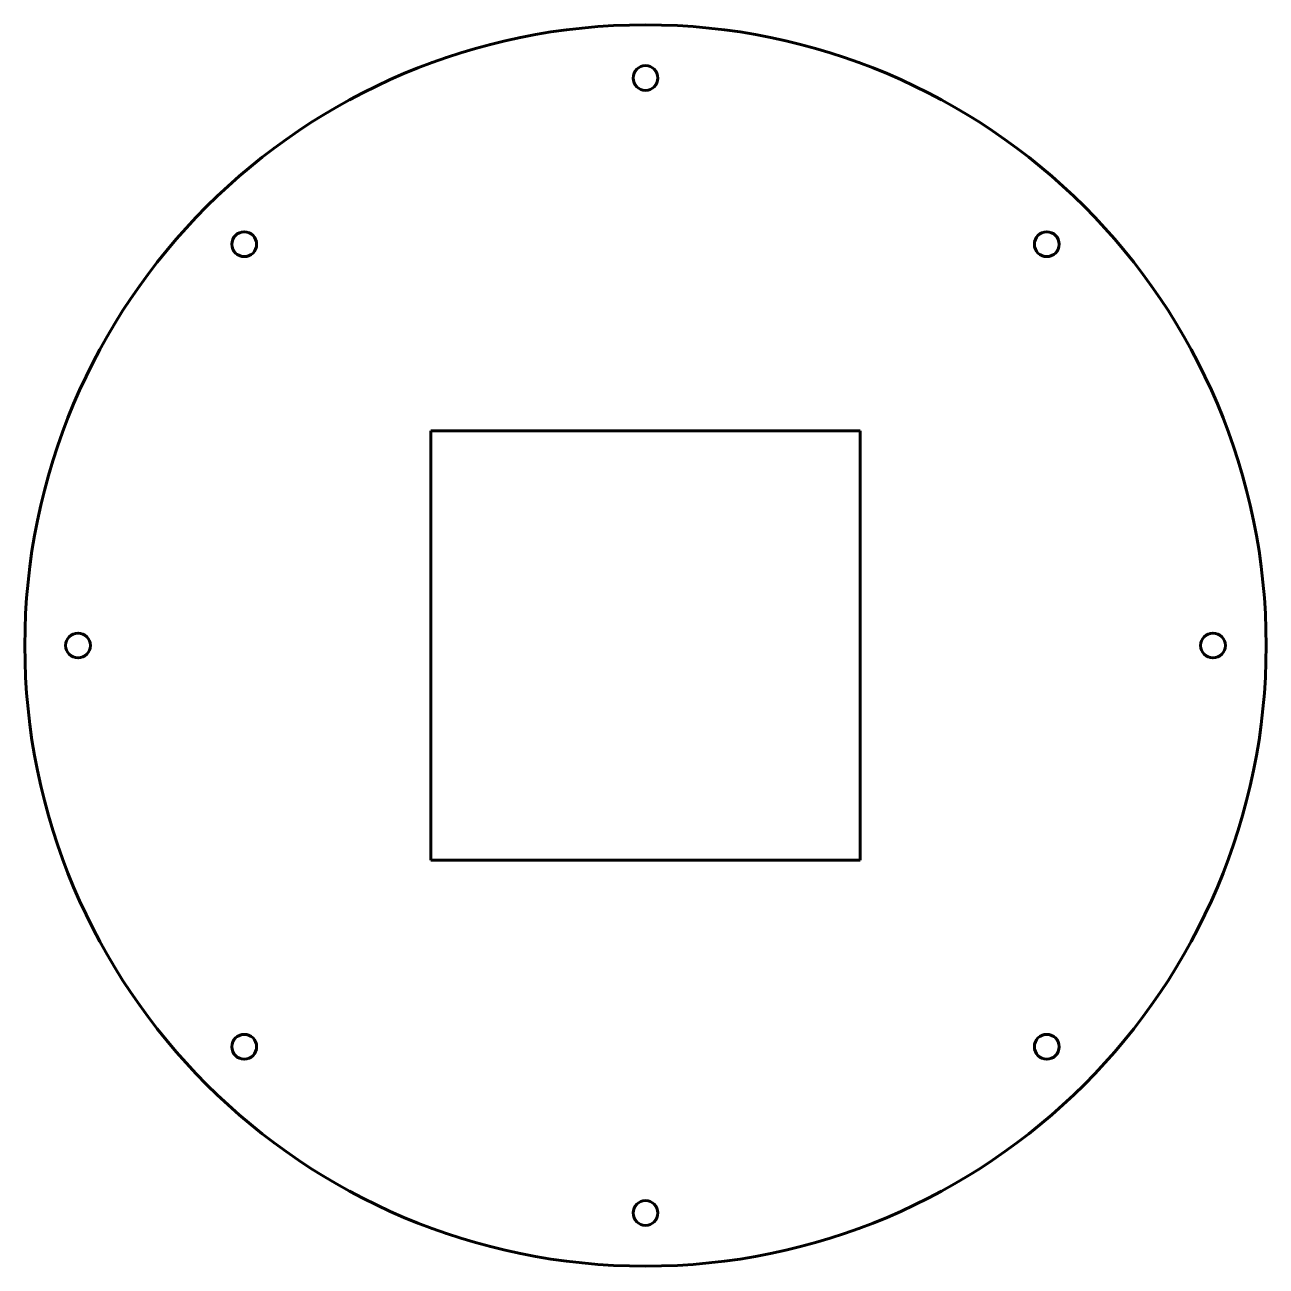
# Model space of a CAD drawing. Header units: millimetres. Extents: x -175 to 175, y -175 to 175.
import ezdxf

# ---------------------------------------------------------------- set-up
doc = ezdxf.new("R2010")
doc.units = ezdxf.units.MM
doc.linetypes.add('K5LT32769', pattern=[0])
doc.linetypes.add('K5LT_BASIC', pattern=[0])
doc.layers.add('Системный слой', color=7, linetype='Continuous')

# ---------------------------------------------------------------- blocks, each defined once
blk = doc.blocks.new('U0')
at = {"layer": 'Системный слой', "color": 5, "linetype": 'K5LT_BASIC', "lineweight": 60, "true_color": 0x0000ff}
for p, q in [((-60.5, -60.5), (-60.5, 60.5)), ((-60.5, 60.5), (60.5, 60.5)), ((60.5, 60.5), (60.5, -60.5)), ((60.5, -60.5), (-60.5, -60.5))]:
    blk.add_line(p, q, dxfattribs=at)

msp = doc.modelspace()

# ---------------------------------------------------------------- linework, layer by layer
at = {"layer": 'Системный слой', "color": 5, "linetype": 'K5LT32769', "lineweight": 60, "true_color": 0x0000ff}
for centre, radius in [((0, 0), 175), ((0, 160), 3.5), ((-113.14, 113.14), 3.5), ((113.14, 113.14), 3.5), ((-160, 0), 3.5), ((160, 0), 3.5), ((-113.14, -113.14), 3.5), ((113.14, -113.14), 3.5), ((0, -160), 3.5)]:
    msp.add_circle(centre, radius, dxfattribs=at)

# ---------------------------------------------------------------- block references
at = {"layer": 'Системный слой'}
msp.add_blockref('U0', (0, 0), dxfattribs=at)

doc.saveas('drawing.dxf')
